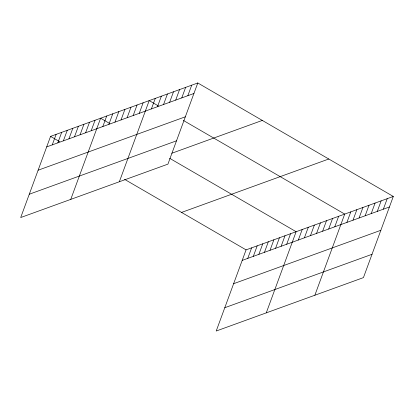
<?xml version="1.0" encoding="UTF-8"?>
<svg xmlns="http://www.w3.org/2000/svg" width="414" height="414" viewBox="0 0 414 414"><rect width="100%" height="100%" fill="white"/><g stroke="black" fill="none" stroke-linecap="round" stroke-linejoin="round"><path stroke-width="0.62" d="M197.788 82.976L50.56 136.387L20.7 217.541L167.929 164.13L197.788 82.976L393.3 196.459L363.44 277.613L216.212 331.024L246.071 249.87L393.3 196.459M52.252 144.884L56.123 134.369M57.815 142.871L61.681 132.351M63.373 140.853L67.244 130.332M68.936 138.835L72.807 128.314M74.499 136.817L78.37 126.296M80.062 134.798L83.933 124.278M85.626 132.78L89.491 122.259M91.183 130.762L95.054 120.241M70.758 199.377L100.618 118.223L109.834 123.574M102.822 126.539L106.693 116.023M108.892 124.34L112.763 113.819M114.968 122.135L118.839 111.614M121.038 119.931L124.909 109.41M127.114 117.726L130.984 107.21M133.189 115.527L137.055 105.006M139.259 113.322L143.13 102.801M119.346 181.756L149.206 100.597L158.422 105.948M151.405 108.913L155.276 98.397M157.48 106.714L161.351 96.193M163.551 104.509L167.422 93.988M169.626 102.305L173.497 91.789M175.702 100.105L179.572 89.584M181.772 97.901L185.643 87.38M187.847 95.696L191.718 85.175M247.758 258.372L251.629 247.857M253.321 256.354L257.192 245.838M258.885 254.336L262.755 243.82M264.448 252.323L268.319 241.802M270.011 250.304L273.882 239.784M275.569 248.286L279.44 237.765M281.132 246.268L285.003 235.747M286.695 244.25L290.566 233.729M266.269 312.865L296.129 231.711L169.605 158.272M298.328 240.027L302.199 229.511M304.404 237.827L308.275 227.307M310.479 235.623L314.345 225.102M316.55 233.418L320.42 222.898M322.625 231.214L326.496 220.698M328.695 229.014L332.566 218.494M334.771 226.81L338.642 216.289M314.857 295.239L344.712 214.085L183.361 120.427M346.916 222.401L350.787 211.885M352.992 220.201L356.863 209.681M359.062 217.997L362.933 207.476M365.138 215.792L369.009 205.272M371.208 213.588L375.079 203.072M377.283 211.388L381.154 200.868M383.359 209.184L387.225 198.663M46.689 146.903L193.918 93.492M38.114 170.216L185.343 116.805M29.275 194.228L176.509 140.817M171.815 153.252L262.31 120.422M181.549 212.423L328.783 159.007M242.2 260.39L389.429 206.979M233.62 283.699L380.854 230.287M224.786 307.716L372.015 254.305M50.56 136.387L59.776 141.733M124.573 179.35L246.071 249.87"/></g></svg>
